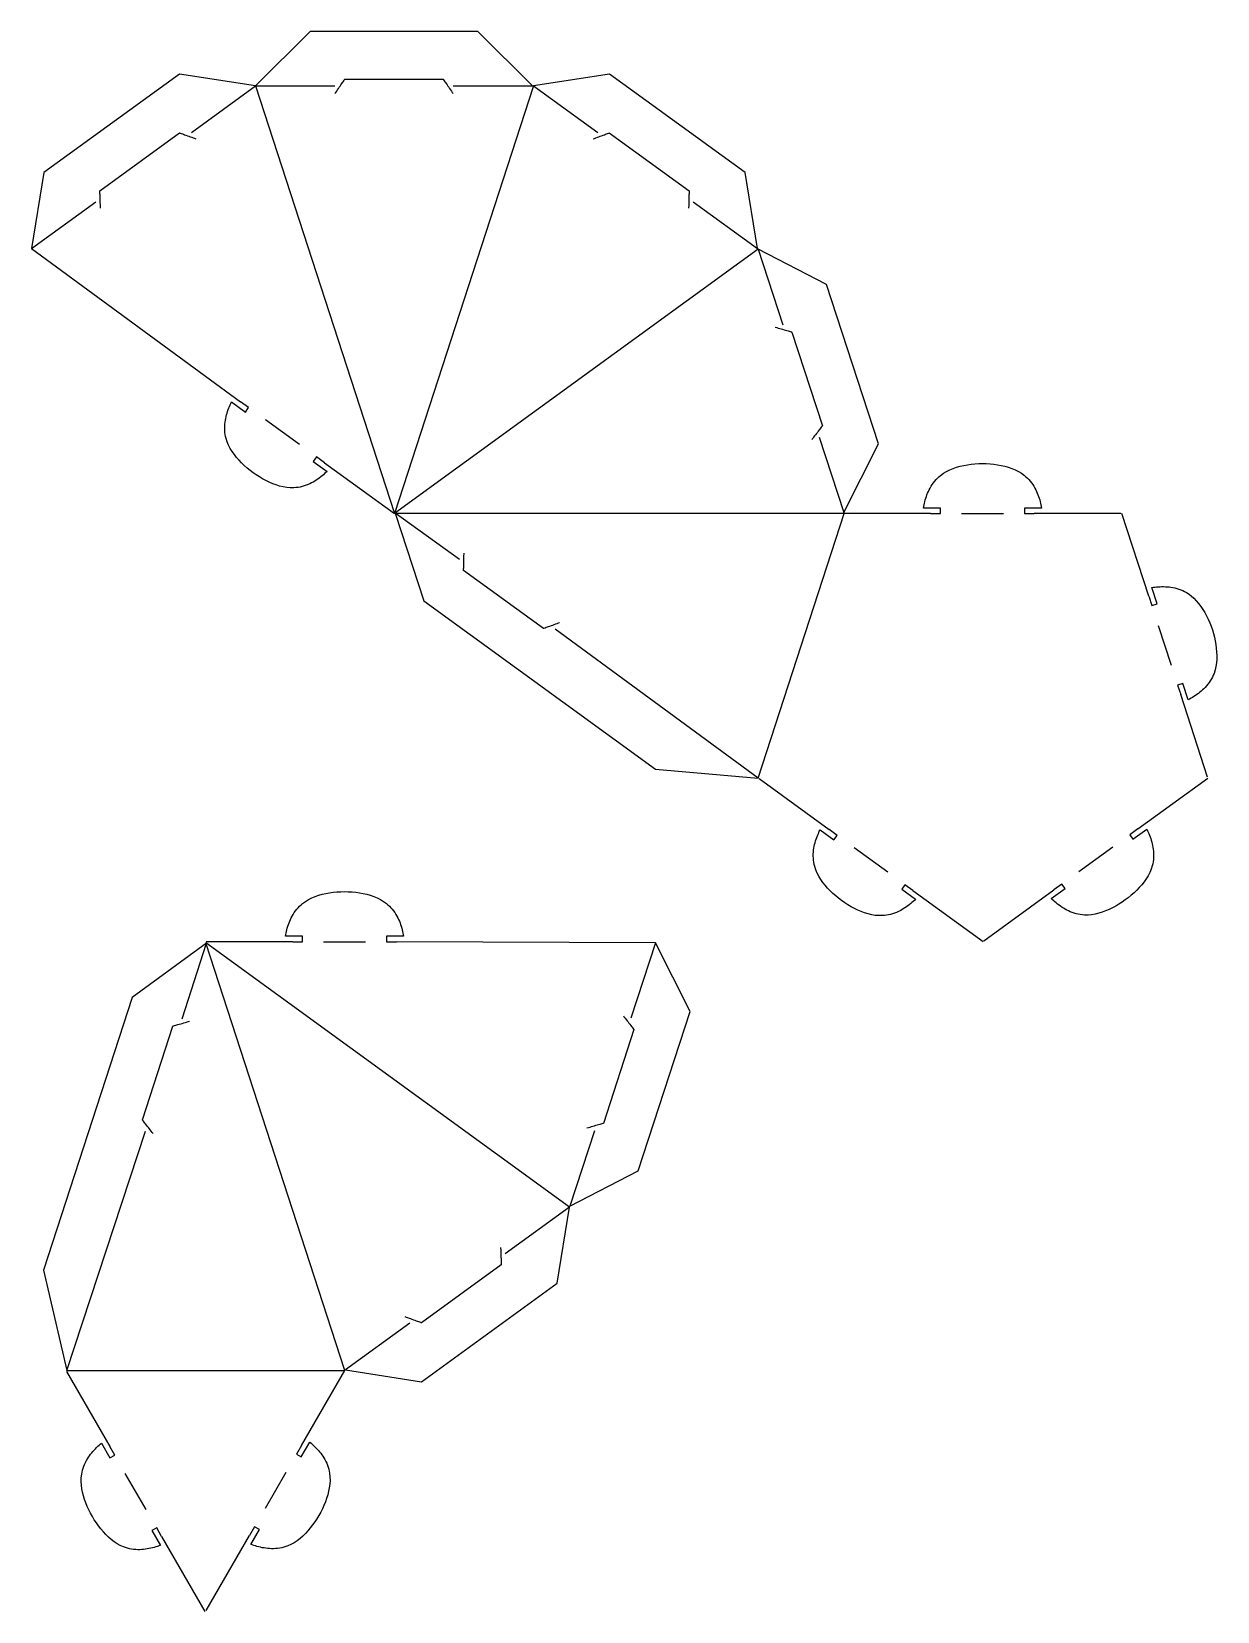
# Model space of a CAD drawing. Extents: x 5 to 113, y 148 to 292.
import ezdxf

# ---------------------------------------------------------------- set-up
doc = ezdxf.new("R2010")
doc.units = 0
doc.layers.get('0').update_dxf_attribs({"linetype": 'CONTINUOUS'})

msp = doc.modelspace()

# ---------------------------------------------------------------- linework, layer by layer
at = {"color": 5}
for p, q in [((30.277443, 292.338783), (25.287585, 287.388473)), ((45.603648, 292.338783), (30.277443, 292.338783)), ((50.593509, 287.388473), (45.603648, 292.338783)), ((18.340983, 288.460392), (5.941824, 279.451876)), ((25.287584, 287.388473), (18.340983, 288.460392)), ((33.435152, 287.980191), (42.449346, 287.980191)), ((57.634183, 288.460392), (50.68758, 287.388473)), ((70.03334, 279.451876), (57.634183, 288.460392)), ((11.058379, 277.781754), (18.351015, 283.080165)), ((57.626905, 283.078163), (64.919541, 277.779753)), ((5.941824, 279.451876), (4.814662, 272.514024)), ((71.160505, 272.514025), (70.03334, 279.451876)), ((4.814662, 272.514024), (23.917963, 258.524252)), ((77.486589, 269.242815), (71.236611, 272.458724)), ((82.222645, 254.666729), (77.486589, 269.242815)), ((74.317106, 264.892777), (77.102645, 256.319769)), ((23.087472, 258.502944), (24.354261, 257.58257)), ((24.651463, 257.991631), (23.917942, 258.524215)), ((24.354261, 257.58257), (24.651463, 257.991631)), ((79.056571, 248.39136), (82.222645, 254.666729)), ((30.851069, 253.486992), (30.554038, 253.078168)), ((30.554038, 253.078168), (31.820838, 252.157782)), ((31.584259, 252.95395), (30.851069, 253.486992)), ((31.584254, 252.95395), (37.98758, 248.301892)), ((38.063692, 248.357185), (40.666227, 240.347411)), ((87.000458, 248.302081), (79.085646, 248.301892)), ((87.906931, 248.807132), (86.34108, 248.807132)), ((87.000453, 248.302079), (87.906931, 248.301796)), ((87.906931, 248.301796), (87.906931, 248.807132)), ((97.136114, 248.807132), (95.570277, 248.807132)), ((95.570277, 248.807132), (95.570277, 248.301503)), ((95.570277, 248.301503), (96.476752, 248.301785)), ((104.391567, 248.301935), (96.476755, 248.301746)), ((106.931638, 240.774515), (104.485646, 248.301892)), ((51.597292, 237.793046), (44.304656, 243.091458)), ((107.692086, 240.068477), (107.208213, 241.55769)), ((40.666227, 240.347411), (61.851055, 224.955734)), ((106.931632, 240.774518), (107.211481, 239.91232)), ((107.211481, 239.91232), (107.692086, 240.068477)), ((110.06019, 232.780204), (109.579308, 232.623957)), ((109.579308, 232.623957), (109.859693, 231.761932)), ((110.54406, 231.291004), (110.06019, 232.780204)), ((112.305646, 224.23454), (109.859657, 231.761918)), ((61.851055, 224.955734), (71.236611, 224.145056)), ((71.31271, 224.089721), (77.716039, 219.437663)), ((105.931578, 219.492685), (112.334683, 224.145047)), ((76.885546, 219.416355), (78.152337, 218.49598)), ((78.449537, 218.905041), (77.716016, 219.437626)), ((105.931578, 219.49269), (105.198057, 218.960103)), ((105.495087, 218.551276), (106.761887, 219.471662)), ((78.152337, 218.49598), (78.449537, 218.905041)), ((105.198057, 218.960103), (105.495087, 218.551276)), ((84.649143, 214.400405), (84.352113, 213.991578)), ((84.352113, 213.991578), (85.618913, 213.071195)), ((85.382334, 213.867361), (84.649143, 214.400405)), ((85.382329, 213.867361), (91.785654, 209.215303)), ((91.861784, 209.270565), (98.264893, 213.922927)), ((98.02852, 213.126499), (99.295308, 214.046874)), ((98.998109, 214.455938), (98.264918, 213.922896)), ((99.295308, 214.046874), (98.998109, 214.455938)), ((29.589335, 209.696263), (28.023484, 209.696263)), ((29.589335, 209.190927), (29.589335, 209.696263)), ((38.818518, 209.696263), (37.252681, 209.696263)), ((37.252681, 209.696263), (37.252681, 209.190634)), ((20.81508, 209.046252), (14.001558, 204.095938)), ((28.682863, 209.191212), (20.76805, 209.191023)), ((28.682857, 209.191209), (29.589335, 209.190927)), ((37.252681, 209.190634), (38.159157, 209.190916)), ((61.837037, 209.10155), (38.159159, 209.190876)), ((65.00311, 202.826181), (61.837037, 209.10155)), ((14.001558, 204.095938), (5.909677, 179.191679)), ((60.267054, 188.250095), (65.00311, 202.826181)), ((14.950099, 192.910535), (17.735637, 201.483543)), ((59.882058, 201.169901), (57.096519, 192.596893)), ((54.017077, 185.034187), (60.267054, 188.250095)), ((52.86084, 178.006862), (53.988002, 184.944714)), ((5.909677, 179.191679), (8.038973, 170.014969)), ((47.744284, 179.676985), (40.451648, 174.378573)), ((40.461681, 168.998345), (52.86084, 178.006862)), ((8.00986, 169.925496), (11.967429, 163.071162)), ((29.481729, 163.160446), (33.438973, 170.014969)), ((33.51508, 170.070265), (40.461681, 168.998345)), ((11.200072, 163.389489), (11.982991, 162.033434)), ((29.481729, 163.160452), (29.028246, 162.375561)), ((29.46588, 162.12289), (30.248806, 163.478956)), ((12.420879, 162.286249), (11.967396, 163.07114)), ((11.982991, 162.033434), (12.420879, 162.286249)), ((29.028246, 162.375561), (29.46588, 162.12289)), ((16.252299, 155.649452), (15.814664, 155.396784)), ((15.814664, 155.396784), (16.597589, 154.040714)), ((16.705293, 154.864278), (16.252299, 155.649452)), ((16.705288, 154.864278), (20.662857, 148.009944)), ((20.786046, 148.099375), (24.743289, 154.953898)), ((25.19632, 155.739054), (24.743326, 154.953881)), ((24.851289, 154.130184), (25.634207, 155.48624)), ((25.634207, 155.48624), (25.19632, 155.739054))]:
    msp.add_line(p, q, dxfattribs=at)
at = {"color": 1}
for p, q in [((19.422366, 283.126909), (25.287584, 287.388472)), ((25.287584, 287.388472), (37.987582, 248.301892)), ((25.287585, 287.388473), (32.548528, 287.388285)), ((50.687582, 287.388473), (37.98758, 248.301892)), ((43.343562, 287.388284), (50.593509, 287.388472)), ((50.68758, 287.388473), (56.561696, 283.120446)), ((4.814662, 272.514024), (10.688998, 276.781748)), ((65.295063, 276.775283), (71.160502, 272.514024)), ((71.236611, 272.458726), (37.98758, 248.301892)), ((71.236611, 272.458724), (73.480188, 265.553098)), ((29.295457, 254.617337), (26.207104, 256.861388)), ((76.816037, 255.28641), (79.056571, 248.39136)), ((79.085646, 248.301892), (37.987582, 248.301892)), ((43.929133, 244.095926), (38.063692, 248.357185)), ((71.236611, 224.145056), (79.085643, 248.301892)), ((89.829846, 248.301695), (93.647395, 248.301506)), ((71.236611, 224.145056), (52.662497, 237.750763)), ((107.805598, 238.083486), (108.985106, 234.452723)), ((83.093532, 215.530747), (80.00518, 217.774801)), ((103.642324, 217.829924), (100.553751, 215.586176)), ((18.574901, 202.151083), (20.81508, 209.046252)), ((53.988002, 184.944717), (20.738973, 209.10155)), ((33.438973, 170.014969), (20.738973, 209.101547)), ((31.51225, 209.190826), (35.3298, 209.190636)), ((61.837037, 209.10155), (59.593105, 202.196041)), ((8.038973, 170.014969), (15.239052, 191.884397)), ((56.257252, 191.929352), (54.017077, 185.034187)), ((53.988002, 184.944714), (48.113665, 180.676992)), ((39.380298, 174.331829), (33.51508, 170.070265)), ((8.038973, 170.014969), (33.438973, 170.014972)), ((15.290929, 157.314797), (13.382317, 160.620985)), ((28.066699, 160.710317), (26.157762, 157.404315))]:
    msp.add_line(p, q, dxfattribs=at)
at = {"color": 5}
for points, knots in [([(32.548528, 286.670936), (32.756501, 286.978045), (33.041097, 287.3983), (33.336638, 287.834718), (33.424206, 287.964027), (33.435152, 287.980191)], [0, 0, 0, 0, 1.112709, 1.522654, 1.581217, 1.581217, 1.581217, 1.581217]), ([(42.449346, 287.980191), (42.460386, 287.964027), (42.548704, 287.834718), (42.846776, 287.3983), (43.133808, 286.978045), (43.343562, 286.670936)], [0, 0, 0, 0, 0.058722, 0.469774, 1.585487, 1.585487, 1.585487, 1.585487]), ([(18.351015, 283.080165), (18.369447, 283.073577), (18.516904, 283.020876), (19.014569, 282.843008), (19.493803, 282.671729), (19.844012, 282.546563)], [0, 0, 0, 0, 0.058722, 0.469774, 1.585487, 1.585487, 1.585487, 1.585487]), ([(56.140051, 282.540099), (56.488819, 282.666312), (56.966081, 282.839024), (57.461699, 283.018378), (57.608549, 283.07152), (57.626905, 283.078163)], [0, 0, 0, 0, 1.112708, 1.522654, 1.581217, 1.581217, 1.581217, 1.581217]), ([(11.110645, 276.2014), (11.098385, 276.572101), (11.081608, 277.079375), (11.064186, 277.606159), (11.059024, 277.762244), (11.058379, 277.781754)], [0, 0, 0, 0, 1.112709, 1.522654, 1.581218, 1.581218, 1.581218, 1.581218]), ([(64.919541, 277.779753), (64.918972, 277.760187), (64.914416, 277.603662), (64.899042, 277.07539), (64.884237, 276.566684), (64.873418, 276.194936)], [0, 0, 0, 0, 0.058722, 0.469774, 1.585487, 1.585487, 1.585487, 1.585487]), ([(72.797949, 265.331427), (73.154295, 265.228534), (73.641926, 265.087733), (74.148311, 264.941516), (74.298351, 264.898193), (74.317106, 264.892777)], [0, 0, 0, 0, 1.112709, 1.522655, 1.581218, 1.581218, 1.581218, 1.581218]), ([(31.820838, 252.157782), (31.675029, 252.023821), (31.202231, 251.589439), (30.245505, 250.937339), (28.424029, 250.447891), (26.118373, 251.220563), (23.960896, 252.787891), (22.51381, 254.742268), (22.415863, 256.62601), (22.739116, 257.738179), (23.005369, 258.322698), (23.087472, 258.502944)], [0, 0, 0, 0, 0.594052, 1.926272, 3.438879, 6.07469, 8.833681, 11.469463, 12.98264, 14.315438, 14.909669, 14.909669, 14.909669, 14.909669]), ([(77.102645, 256.319769), (77.090684, 256.304275), (76.994996, 256.180321), (76.672047, 255.761978), (76.361059, 255.359128), (76.133799, 255.064738)], [0, 0, 0, 0, 0.058722, 0.469774, 1.585486, 1.585486, 1.585486, 1.585486]), ([(86.34108, 248.807132), (86.380301, 249.001213), (86.507479, 249.630539), (86.898192, 250.72045), (88.084106, 252.187059), (90.403587, 252.917183), (93.070276, 252.917322), (95.389746, 252.186772), (96.576223, 250.720366), (96.968422, 249.630599), (97.096591, 249.001214), (97.136114, 248.807132)], [0, 0, 0, 0, 0.594052, 1.926273, 3.43888, 6.074691, 8.833683, 11.469466, 12.982641, 14.315438, 14.90967, 14.90967, 14.90967, 14.90967]), ([(44.304656, 243.091458), (44.305225, 243.111023), (44.30978, 243.267548), (44.325155, 243.79582), (44.33996, 244.304527), (44.350779, 244.676274)], [0, 0, 0, 0, 0.058722, 0.469774, 1.585487, 1.585487, 1.585487, 1.585487]), ([(107.208213, 241.55769), (107.404914, 241.580363), (108.042739, 241.653882), (109.200043, 241.619092), (110.961339, 240.944428), (112.372487, 238.964091), (113.19667, 236.427963), (113.218631, 233.996265), (112.190638, 232.414713), (111.275404, 231.704953), (110.716429, 231.388567), (110.54406, 231.291004)], [0, 0, 0, 0, 0.594052, 1.926273, 3.438881, 6.074691, 8.833681, 11.469463, 12.982639, 14.315436, 14.909668, 14.909668, 14.909668, 14.909668]), ([(53.084146, 238.331111), (52.735378, 238.204898), (52.258116, 238.032186), (51.762498, 237.852831), (51.615648, 237.799689), (51.597292, 237.793046)], [0, 0, 0, 0, 1.112709, 1.522654, 1.581217, 1.581217, 1.581217, 1.581217]), ([(85.618913, 213.071195), (85.473104, 212.937234), (85.000306, 212.502851), (84.04358, 211.85075), (82.222104, 211.361301), (79.916448, 212.133976), (77.75897, 213.701303), (76.311885, 215.65568), (76.213937, 217.539422), (76.53719, 218.65159), (76.803443, 219.236109), (76.885546, 219.416355)], [0, 0, 0, 0, 0.594052, 1.926273, 3.43888, 6.074692, 8.833683, 11.469467, 12.982641, 14.315438, 14.909669, 14.909669, 14.909669, 14.909669]), ([(106.761887, 219.471662), (106.844234, 219.291593), (107.111253, 218.707704), (107.435792, 217.596291), (107.338421, 215.712716), (105.891075, 213.758677), (103.733761, 212.191125), (101.427864, 211.418802), (99.606051, 211.907756), (98.648207, 212.558867), (98.174573, 212.992715), (98.02852, 213.126499)], [0, 0, 0, 0, 0.594052, 1.926274, 3.438883, 6.074693, 8.833684, 11.469467, 12.982642, 14.31544, 14.909671, 14.909671, 14.909671, 14.909671]), ([(28.023484, 209.696263), (28.062705, 209.890344), (28.189883, 210.51967), (28.580596, 211.609581), (29.766511, 213.076189), (32.085992, 213.806314), (34.75268, 213.806453), (37.07215, 213.075903), (38.258627, 211.609496), (38.650827, 210.51973), (38.778995, 209.890344), (38.818518, 209.696263)], [0, 0, 0, 0, 0.594052, 1.926273, 3.43888, 6.074692, 8.833683, 11.469466, 12.982641, 14.315439, 14.90967, 14.90967, 14.90967, 14.90967]), ([(58.910863, 202.417712), (59.138674, 202.125016), (59.450416, 201.724484), (59.774147, 201.308546), (59.870068, 201.185306), (59.882058, 201.169901)], [0, 0, 0, 0, 1.112709, 1.522655, 1.581219, 1.581219, 1.581219, 1.581219]), ([(17.735637, 201.483543), (17.754421, 201.489047), (17.904693, 201.533084), (18.411861, 201.681707), (18.900244, 201.824825), (19.25714, 201.929411)], [0, 0, 0, 0, 0.058722, 0.469774, 1.585487, 1.585487, 1.585487, 1.585487]), ([(15.921293, 191.662723), (15.693482, 191.95542), (15.38174, 192.355952), (15.058009, 192.771889), (14.962089, 192.89513), (14.950099, 192.910535)], [0, 0, 0, 0, 1.112709, 1.522655, 1.581219, 1.581219, 1.581219, 1.581219]), ([(57.096519, 192.596893), (57.077735, 192.591388), (56.927463, 192.547352), (56.420296, 192.398729), (55.931912, 192.25561), (55.575017, 192.151024)], [0, 0, 0, 0, 0.058722, 0.469774, 1.585487, 1.585487, 1.585487, 1.585487]), ([(47.692016, 181.257336), (47.704277, 180.886637), (47.721054, 180.379363), (47.738477, 179.85258), (47.743639, 179.696496), (47.744284, 179.676985)], [0, 0, 0, 0, 1.112707, 1.522652, 1.581215, 1.581215, 1.581215, 1.581215]), ([(40.451648, 174.378573), (40.433216, 174.385161), (40.285759, 174.437863), (39.788093, 174.61573), (39.308859, 174.78701), (38.95865, 174.912177)], [0, 0, 0, 0, 0.058722, 0.469774, 1.585489, 1.585489, 1.585489, 1.585489]), ([(16.597589, 154.040714), (16.4099, 153.977641), (15.801298, 153.773118), (14.662051, 153.566531), (12.798973, 153.86026), (11.006927, 155.503926), (9.673462, 157.813275), (9.146402, 160.187269), (9.823108, 161.947993), (10.570775, 162.832531), (11.051754, 163.258221), (11.200072, 163.389489)], [0, 0, 0, 0, 0.594052, 1.926273, 3.438881, 6.074691, 8.833681, 11.469463, 12.98264, 14.315437, 14.909668, 14.909668, 14.909668, 14.909668]), ([(30.248806, 163.478956), (30.397275, 163.34795), (30.878698, 162.923147), (31.627232, 162.039824), (32.304395, 160.279488), (31.776961, 157.905696), (30.443736, 155.596208), (28.651328, 153.952762), (26.788143, 153.658446), (25.648278, 153.863676), (25.03913, 154.067371), (24.851289, 154.130184)], [0, 0, 0, 0, 0.594052, 1.926273, 3.43888, 6.074691, 8.833682, 11.469465, 12.98264, 14.315437, 14.909669, 14.909669, 14.909669, 14.909669])]:
    msp.add_open_spline(points, degree=3, knots=knots, dxfattribs=at)

doc.saveas('drawing.dxf')
